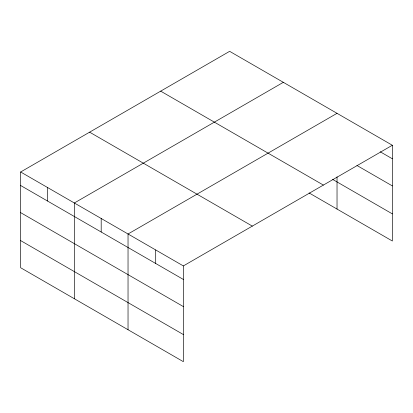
<?xml version="1.0" encoding="UTF-8"?>
<svg xmlns="http://www.w3.org/2000/svg" width="413" height="413" viewBox="0 0 413 413"><rect width="100%" height="100%" fill="white"/><g stroke="black" fill="none" stroke-linecap="round" stroke-linejoin="round"><path stroke-width="0.62" d="M309.089 192.938L392.35 241.011L392.35 145.262L229.643 51.326L20.65 171.989L20.65 267.738L183.357 361.674L183.357 265.926L20.65 171.989M283.339 82.326L74.34 202.989L74.34 298.733M337.029 113.327L128.035 233.99L128.035 329.734M183.357 265.926L392.35 145.262M380.182 151.757L392.35 158.783M356.946 165.479L392.35 185.917M332.646 179.407L392.35 213.877M160.678 91.144L323.379 185.081M89.621 132.17L252.322 226.107M20.65 185.509L183.357 279.446M20.65 212.643L183.357 306.58M20.65 240.603L183.357 334.54M337.029 176.852L337.029 209.071M155.696 249.958L155.696 263.479M101.19 218.487L101.19 232.008M47.495 187.492L47.495 201.007"/></g></svg>
